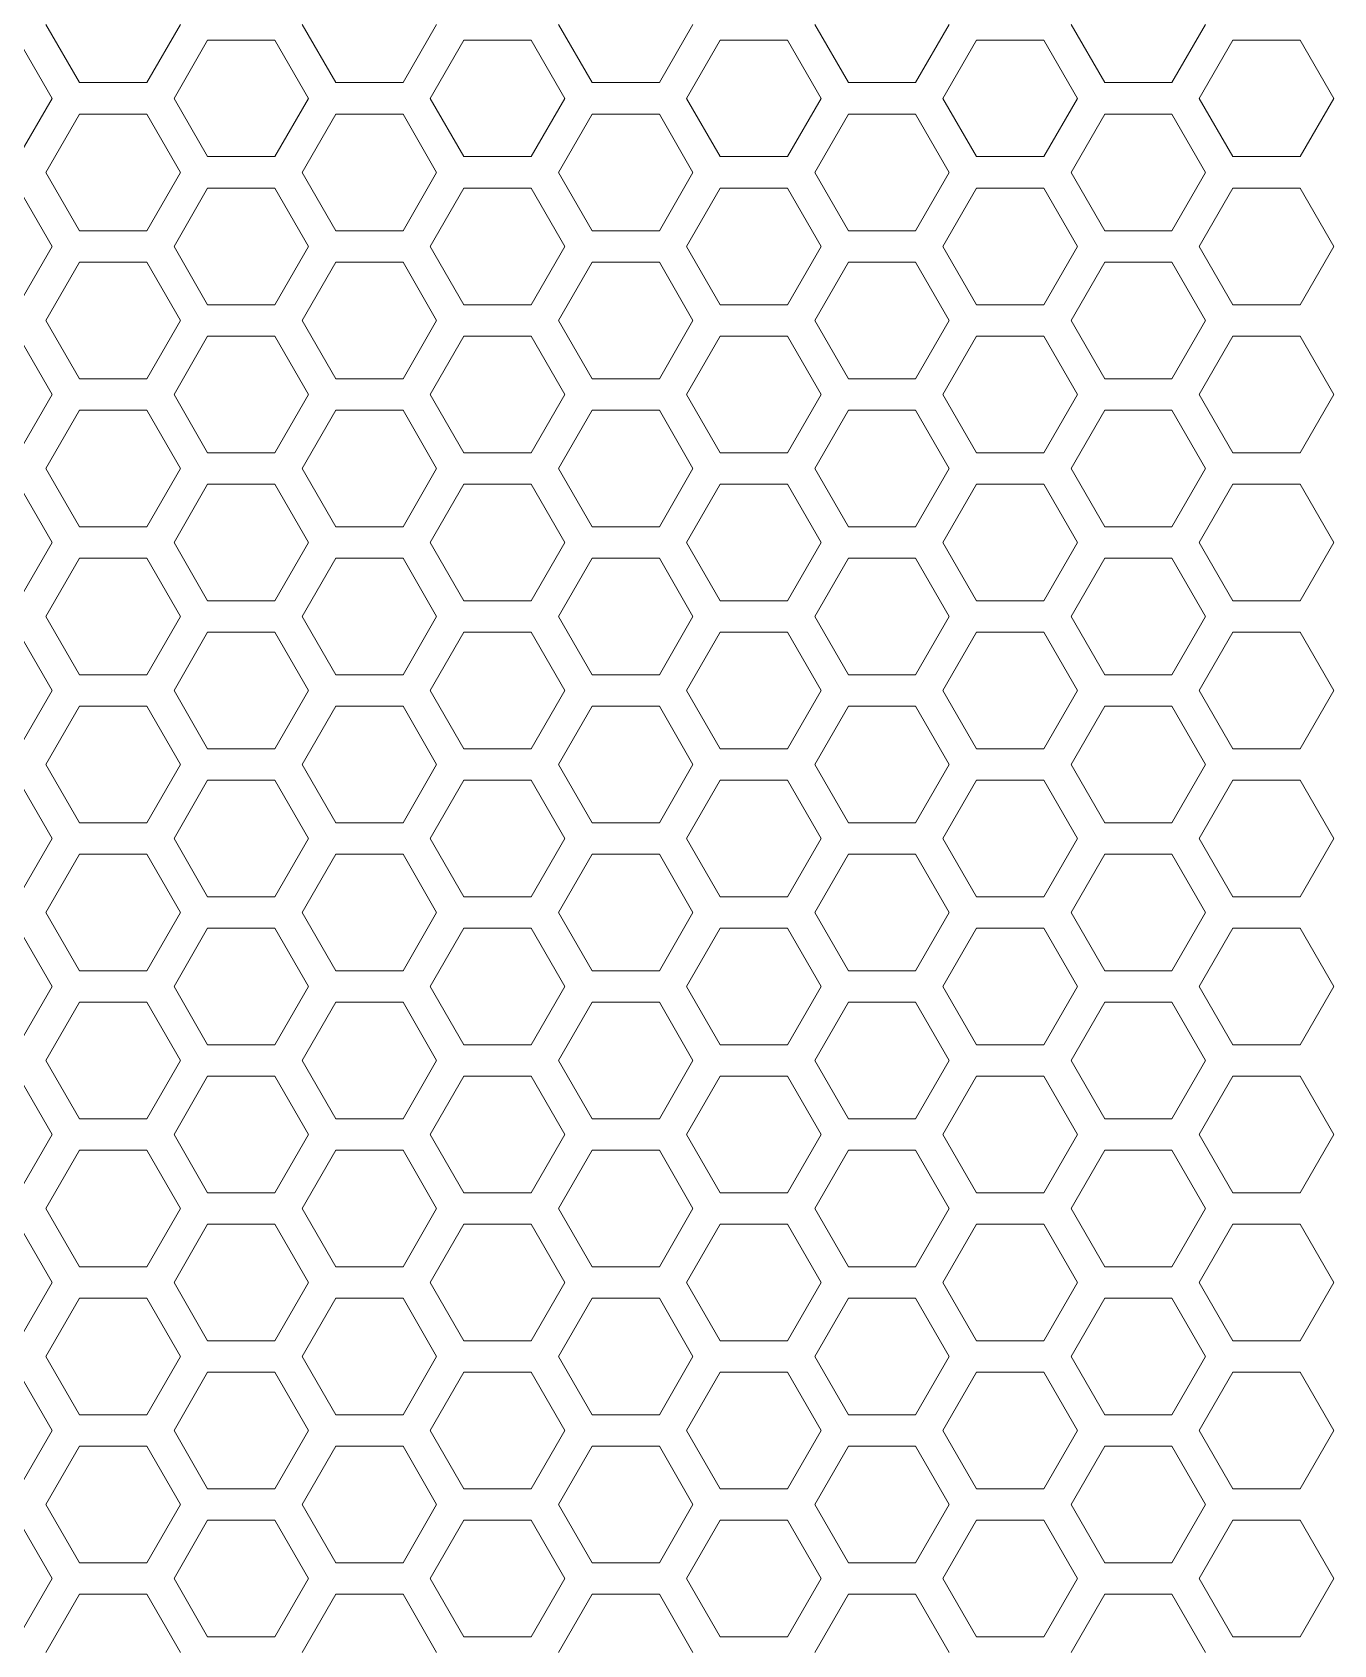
# Model space of a CAD drawing. Header units: millimetres. Extents: x 0 to 140, y -17 to 195.
# Drawn here: x 72.73 to 77.99, y 29.23 to 35.75 of the extents above; entities that cross this region are included whole.
import ezdxf

# ---------------------------------------------------------------- set-up
doc = ezdxf.new("R2010")
doc.units = ezdxf.units.MM
doc.layers.add('4203-42785_1_0', color=7, linetype='Continuous')

# ---------------------------------------------------------------- blocks, each defined once
blk = doc.blocks.new('a')
at = {"layer": '4203-42785_1_0', "color": 0, "linetype": 'ByBlock', "lineweight": 9}
for p, q in [((1512.5124, 372.1166), (1512.6191, 371.9317)), ((1512.8325, 371.9317), (1512.9393, 372.1166)), ((1513.3256, 372.1166), (1513.4323, 371.9317)), ((1513.6457, 371.9317), (1513.7524, 372.1166)), ((1514.1389, 372.1166), (1514.2456, 371.9317)), ((1514.459, 371.9317), (1514.5657, 372.1166)), ((1514.9521, 372.1166), (1515.0588, 371.9317)), ((1515.2723, 371.9317), (1515.379, 372.1166)), ((1515.7654, 372.1166), (1515.8721, 371.9317)), ((1516.0855, 371.9317), (1516.1923, 372.1166)), ((1512.5326, 371.8818), (1512.4259, 372.0667)), ((1513.0257, 372.0667), (1512.919, 371.8818)), ((1513.2391, 372.0667), (1513.0257, 372.0667)), ((1513.3458, 371.8818), (1513.2391, 372.0667)), ((1513.8389, 372.0667), (1513.7322, 371.8818)), ((1514.0523, 372.0667), (1513.8389, 372.0667)), ((1514.1591, 371.8818), (1514.0523, 372.0667)), ((1514.6522, 372.0667), (1514.5455, 371.8818)), ((1514.8656, 372.0667), (1514.6522, 372.0667)), ((1514.9724, 371.8818), (1514.8656, 372.0667)), ((1515.4655, 372.0667), (1515.3587, 371.8818)), ((1515.6789, 372.0667), (1515.4655, 372.0667)), ((1515.7856, 371.8818), (1515.6789, 372.0667)), ((1516.2788, 372.0667), (1516.1721, 371.8818)), ((1516.4922, 372.0667), (1516.2788, 372.0667)), ((1516.5989, 371.8818), (1516.4922, 372.0667)), ((1512.6191, 371.9317), (1512.8325, 371.9317)), ((1513.4323, 371.9317), (1513.6457, 371.9317)), ((1514.2456, 371.9317), (1514.459, 371.9317)), ((1515.0588, 371.9317), (1515.2723, 371.9317)), ((1515.8721, 371.9317), (1516.0855, 371.9317)), ((1512.4259, 371.697), (1512.5326, 371.8818)), ((1512.919, 371.8818), (1513.0257, 371.697)), ((1513.2391, 371.697), (1513.3458, 371.8818)), ((1513.7322, 371.8818), (1513.8389, 371.697)), ((1514.0523, 371.697), (1514.1591, 371.8818)), ((1514.5455, 371.8818), (1514.6522, 371.697)), ((1514.8656, 371.697), (1514.9724, 371.8818)), ((1515.3587, 371.8818), (1515.4655, 371.697)), ((1515.6789, 371.697), (1515.7856, 371.8818)), ((1516.1721, 371.8818), (1516.2788, 371.697)), ((1516.4922, 371.697), (1516.5989, 371.8818)), ((1512.6191, 371.8319), (1512.5124, 371.6471)), ((1512.8325, 371.8319), (1512.6191, 371.8319)), ((1512.9393, 371.6471), (1512.8325, 371.8319)), ((1513.4323, 371.8319), (1513.3256, 371.6471)), ((1513.6457, 371.8319), (1513.4323, 371.8319)), ((1513.7524, 371.6471), (1513.6457, 371.8319)), ((1514.2456, 371.8319), (1514.1389, 371.6471)), ((1514.459, 371.8319), (1514.2456, 371.8319)), ((1514.5657, 371.6471), (1514.459, 371.8319)), ((1515.0588, 371.8319), (1514.9521, 371.6471)), ((1515.2723, 371.8319), (1515.0588, 371.8319)), ((1515.379, 371.6471), (1515.2723, 371.8319)), ((1515.8721, 371.8319), (1515.7654, 371.6471)), ((1516.0855, 371.8319), (1515.8721, 371.8319)), ((1516.1923, 371.6471), (1516.0855, 371.8319)), ((1513.0257, 371.697), (1513.2391, 371.697)), ((1513.8389, 371.697), (1514.0523, 371.697)), ((1514.6522, 371.697), (1514.8656, 371.697)), ((1515.4655, 371.697), (1515.6789, 371.697)), ((1516.2788, 371.697), (1516.4922, 371.697)), ((1512.5124, 371.6471), (1512.6191, 371.4622)), ((1512.8325, 371.4622), (1512.9393, 371.6471)), ((1513.3256, 371.6471), (1513.4323, 371.4622)), ((1513.6457, 371.4622), (1513.7524, 371.6471)), ((1514.1389, 371.6471), (1514.2456, 371.4622)), ((1514.459, 371.4622), (1514.5657, 371.6471)), ((1514.9521, 371.6471), (1515.0588, 371.4622)), ((1515.2723, 371.4622), (1515.379, 371.6471)), ((1515.7654, 371.6471), (1515.8721, 371.4622)), ((1516.0855, 371.4622), (1516.1923, 371.6471)), ((1512.5326, 371.4123), (1512.4259, 371.5971)), ((1513.0257, 371.5971), (1512.919, 371.4123)), ((1513.2391, 371.5971), (1513.0257, 371.5971)), ((1513.3458, 371.4123), (1513.2391, 371.5971)), ((1513.8389, 371.5971), (1513.7322, 371.4123)), ((1514.0523, 371.5971), (1513.8389, 371.5971)), ((1514.1591, 371.4123), (1514.0523, 371.5971)), ((1514.6522, 371.5971), (1514.5455, 371.4123)), ((1514.8656, 371.5971), (1514.6522, 371.5971)), ((1514.9724, 371.4123), (1514.8656, 371.5971)), ((1515.4655, 371.5971), (1515.3587, 371.4123)), ((1515.6789, 371.5971), (1515.4655, 371.5971)), ((1515.7856, 371.4123), (1515.6789, 371.5971)), ((1516.2788, 371.5971), (1516.1721, 371.4123)), ((1516.4922, 371.5971), (1516.2788, 371.5971)), ((1516.5989, 371.4123), (1516.4922, 371.5971)), ((1512.6191, 371.4622), (1512.8325, 371.4622)), ((1513.4323, 371.4622), (1513.6457, 371.4622)), ((1514.2456, 371.4622), (1514.459, 371.4622)), ((1515.0588, 371.4622), (1515.2723, 371.4622)), ((1515.8721, 371.4622), (1516.0855, 371.4622)), ((1512.4259, 371.2274), (1512.5326, 371.4123)), ((1512.919, 371.4123), (1513.0257, 371.2274)), ((1513.2391, 371.2274), (1513.3458, 371.4123)), ((1513.7322, 371.4123), (1513.8389, 371.2274)), ((1514.0523, 371.2274), (1514.1591, 371.4123)), ((1514.5455, 371.4123), (1514.6522, 371.2274)), ((1514.8656, 371.2274), (1514.9724, 371.4123)), ((1515.3587, 371.4123), (1515.4655, 371.2274)), ((1515.6789, 371.2274), (1515.7856, 371.4123)), ((1516.1721, 371.4123), (1516.2788, 371.2274)), ((1516.4922, 371.2274), (1516.5989, 371.4123)), ((1512.6191, 371.3624), (1512.5124, 371.1775)), ((1512.8325, 371.3624), (1512.6191, 371.3624)), ((1512.9393, 371.1775), (1512.8325, 371.3624)), ((1513.4323, 371.3624), (1513.3256, 371.1775)), ((1513.6457, 371.3624), (1513.4323, 371.3624)), ((1513.7524, 371.1775), (1513.6457, 371.3624)), ((1514.2456, 371.3624), (1514.1389, 371.1775)), ((1514.459, 371.3624), (1514.2456, 371.3624)), ((1514.5657, 371.1775), (1514.459, 371.3624)), ((1515.0588, 371.3624), (1514.9521, 371.1775)), ((1515.2723, 371.3624), (1515.0588, 371.3624)), ((1515.379, 371.1775), (1515.2723, 371.3624)), ((1515.8721, 371.3624), (1515.7654, 371.1775)), ((1516.0855, 371.3624), (1515.8721, 371.3624)), ((1516.1923, 371.1775), (1516.0855, 371.3624)), ((1513.0257, 371.2274), (1513.2391, 371.2274)), ((1513.8389, 371.2274), (1514.0523, 371.2274)), ((1514.6522, 371.2274), (1514.8656, 371.2274)), ((1515.4655, 371.2274), (1515.6789, 371.2274)), ((1516.2788, 371.2274), (1516.4922, 371.2274)), ((1512.5124, 371.1775), (1512.6191, 370.9926)), ((1512.8325, 370.9926), (1512.9393, 371.1775)), ((1513.3256, 371.1775), (1513.4323, 370.9926)), ((1513.6457, 370.9926), (1513.7524, 371.1775)), ((1514.1389, 371.1775), (1514.2456, 370.9926)), ((1514.459, 370.9926), (1514.5657, 371.1775)), ((1514.9521, 371.1775), (1515.0588, 370.9926)), ((1515.2723, 370.9926), (1515.379, 371.1775)), ((1515.7654, 371.1775), (1515.8721, 370.9926)), ((1516.0855, 370.9926), (1516.1923, 371.1775)), ((1512.5326, 370.9427), (1512.4259, 371.1276)), ((1513.0257, 371.1276), (1512.919, 370.9427)), ((1513.2391, 371.1276), (1513.0257, 371.1276)), ((1513.3458, 370.9427), (1513.2391, 371.1276)), ((1513.8389, 371.1276), (1513.7322, 370.9427)), ((1514.0523, 371.1276), (1513.8389, 371.1276)), ((1514.1591, 370.9427), (1514.0523, 371.1276)), ((1514.6522, 371.1276), (1514.5455, 370.9427)), ((1514.8656, 371.1276), (1514.6522, 371.1276)), ((1514.9724, 370.9427), (1514.8656, 371.1276)), ((1515.4655, 371.1276), (1515.3587, 370.9427)), ((1515.6789, 371.1276), (1515.4655, 371.1276)), ((1515.7856, 370.9427), (1515.6789, 371.1276)), ((1516.2788, 371.1276), (1516.1721, 370.9427)), ((1516.4922, 371.1276), (1516.2788, 371.1276)), ((1516.5989, 370.9427), (1516.4922, 371.1276)), ((1512.6191, 370.9926), (1512.8325, 370.9926)), ((1513.4323, 370.9926), (1513.6457, 370.9926)), ((1514.2456, 370.9926), (1514.459, 370.9926)), ((1515.0588, 370.9926), (1515.2723, 370.9926)), ((1515.8721, 370.9926), (1516.0855, 370.9926)), ((1512.4259, 370.7579), (1512.5326, 370.9427)), ((1512.919, 370.9427), (1513.0257, 370.7579)), ((1513.2391, 370.7579), (1513.3458, 370.9427)), ((1513.7322, 370.9427), (1513.8389, 370.7579)), ((1514.0523, 370.7579), (1514.1591, 370.9427)), ((1514.5455, 370.9427), (1514.6522, 370.7579)), ((1514.8656, 370.7579), (1514.9724, 370.9427)), ((1515.3587, 370.9427), (1515.4655, 370.7579)), ((1515.6789, 370.7579), (1515.7856, 370.9427)), ((1516.1721, 370.9427), (1516.2788, 370.7579)), ((1516.4922, 370.7579), (1516.5989, 370.9427)), ((1512.6191, 370.8928), (1512.5124, 370.708)), ((1512.8325, 370.8928), (1512.6191, 370.8928)), ((1512.9393, 370.708), (1512.8325, 370.8928)), ((1513.4323, 370.8928), (1513.3256, 370.708)), ((1513.6457, 370.8928), (1513.4323, 370.8928)), ((1513.7524, 370.708), (1513.6457, 370.8928)), ((1514.2456, 370.8928), (1514.1389, 370.708)), ((1514.459, 370.8928), (1514.2456, 370.8928)), ((1514.5657, 370.708), (1514.459, 370.8928)), ((1515.0588, 370.8928), (1514.9521, 370.708)), ((1515.2723, 370.8928), (1515.0588, 370.8928)), ((1515.379, 370.708), (1515.2723, 370.8928)), ((1515.8721, 370.8928), (1515.7654, 370.708)), ((1516.0855, 370.8928), (1515.8721, 370.8928)), ((1516.1923, 370.708), (1516.0855, 370.8928)), ((1513.0257, 370.7579), (1513.2391, 370.7579)), ((1513.8389, 370.7579), (1514.0523, 370.7579)), ((1514.6522, 370.7579), (1514.8656, 370.7579)), ((1515.4655, 370.7579), (1515.6789, 370.7579)), ((1516.2788, 370.7579), (1516.4922, 370.7579)), ((1512.5124, 370.708), (1512.6191, 370.5231)), ((1512.8325, 370.5231), (1512.9393, 370.708)), ((1513.3256, 370.708), (1513.4323, 370.5231)), ((1513.6457, 370.5231), (1513.7524, 370.708)), ((1514.1389, 370.708), (1514.2456, 370.5231)), ((1514.459, 370.5231), (1514.5657, 370.708)), ((1514.9521, 370.708), (1515.0588, 370.5231)), ((1515.2723, 370.5231), (1515.379, 370.708)), ((1515.7654, 370.708), (1515.8721, 370.5231)), ((1516.0855, 370.5231), (1516.1923, 370.708)), ((1512.5326, 370.4732), (1512.4259, 370.6581)), ((1513.0257, 370.6581), (1512.919, 370.4732)), ((1513.2391, 370.6581), (1513.0257, 370.6581)), ((1513.3458, 370.4732), (1513.2391, 370.6581)), ((1513.8389, 370.6581), (1513.7322, 370.4732)), ((1514.0523, 370.6581), (1513.8389, 370.6581)), ((1514.1591, 370.4732), (1514.0523, 370.6581)), ((1514.6522, 370.6581), (1514.5455, 370.4732)), ((1514.8656, 370.6581), (1514.6522, 370.6581)), ((1514.9724, 370.4732), (1514.8656, 370.6581)), ((1515.4655, 370.6581), (1515.3587, 370.4732)), ((1515.6789, 370.6581), (1515.4655, 370.6581)), ((1515.7856, 370.4732), (1515.6789, 370.6581)), ((1516.2788, 370.6581), (1516.1721, 370.4732)), ((1516.4922, 370.6581), (1516.2788, 370.6581)), ((1516.5989, 370.4732), (1516.4922, 370.6581)), ((1512.6191, 370.5231), (1512.8325, 370.5231)), ((1513.4323, 370.5231), (1513.6457, 370.5231)), ((1514.2456, 370.5231), (1514.459, 370.5231)), ((1515.0588, 370.5231), (1515.2723, 370.5231)), ((1515.8721, 370.5231), (1516.0855, 370.5231)), ((1512.4259, 370.2883), (1512.5326, 370.4732)), ((1512.919, 370.4732), (1513.0257, 370.2883)), ((1513.2391, 370.2883), (1513.3458, 370.4732)), ((1513.7322, 370.4732), (1513.8389, 370.2883)), ((1514.0523, 370.2883), (1514.1591, 370.4732)), ((1514.5455, 370.4732), (1514.6522, 370.2883)), ((1514.8656, 370.2883), (1514.9724, 370.4732)), ((1515.3587, 370.4732), (1515.4655, 370.2883)), ((1515.6789, 370.2883), (1515.7856, 370.4732)), ((1516.1721, 370.4732), (1516.2788, 370.2883)), ((1516.4922, 370.2883), (1516.5989, 370.4732)), ((1512.6191, 370.4233), (1512.5124, 370.2384)), ((1512.8325, 370.4233), (1512.6191, 370.4233)), ((1512.9393, 370.2384), (1512.8325, 370.4233)), ((1513.4323, 370.4233), (1513.3256, 370.2384)), ((1513.6457, 370.4233), (1513.4323, 370.4233)), ((1513.7524, 370.2384), (1513.6457, 370.4233)), ((1514.2456, 370.4233), (1514.1389, 370.2384)), ((1514.459, 370.4233), (1514.2456, 370.4233)), ((1514.5657, 370.2384), (1514.459, 370.4233)), ((1515.0588, 370.4233), (1514.9521, 370.2384)), ((1515.2723, 370.4233), (1515.0588, 370.4233)), ((1515.379, 370.2384), (1515.2723, 370.4233)), ((1515.8721, 370.4233), (1515.7654, 370.2384)), ((1516.0855, 370.4233), (1515.8721, 370.4233)), ((1516.1923, 370.2384), (1516.0855, 370.4233)), ((1513.0257, 370.2883), (1513.2391, 370.2883)), ((1513.8389, 370.2883), (1514.0523, 370.2883)), ((1514.6522, 370.2883), (1514.8656, 370.2883)), ((1515.4655, 370.2883), (1515.6789, 370.2883)), ((1516.2788, 370.2883), (1516.4922, 370.2883)), ((1512.5124, 370.2384), (1512.6191, 370.0536)), ((1512.8325, 370.0536), (1512.9393, 370.2384)), ((1513.3256, 370.2384), (1513.4323, 370.0536)), ((1513.6457, 370.0536), (1513.7524, 370.2384)), ((1514.1389, 370.2384), (1514.2456, 370.0536)), ((1514.459, 370.0536), (1514.5657, 370.2384)), ((1514.9521, 370.2384), (1515.0588, 370.0536)), ((1515.2723, 370.0536), (1515.379, 370.2384)), ((1515.7654, 370.2384), (1515.8721, 370.0536)), ((1516.0855, 370.0536), (1516.1923, 370.2384)), ((1512.5326, 370.0037), (1512.4259, 370.1885)), ((1513.0257, 370.1885), (1512.919, 370.0037)), ((1513.2391, 370.1885), (1513.0257, 370.1885)), ((1513.3458, 370.0037), (1513.2391, 370.1885)), ((1513.8389, 370.1885), (1513.7322, 370.0037)), ((1514.0523, 370.1885), (1513.8389, 370.1885)), ((1514.1591, 370.0037), (1514.0523, 370.1885)), ((1514.6522, 370.1885), (1514.5455, 370.0037)), ((1514.8656, 370.1885), (1514.6522, 370.1885)), ((1514.9724, 370.0037), (1514.8656, 370.1885)), ((1515.4655, 370.1885), (1515.3587, 370.0037)), ((1515.6789, 370.1885), (1515.4655, 370.1885)), ((1515.7856, 370.0037), (1515.6789, 370.1885)), ((1516.2788, 370.1885), (1516.1721, 370.0037)), ((1516.4922, 370.1885), (1516.2788, 370.1885)), ((1516.5989, 370.0037), (1516.4922, 370.1885)), ((1512.6191, 370.0536), (1512.8325, 370.0536)), ((1513.4323, 370.0536), (1513.6457, 370.0536)), ((1514.2456, 370.0536), (1514.459, 370.0536)), ((1515.0588, 370.0536), (1515.2723, 370.0536)), ((1515.8721, 370.0536), (1516.0855, 370.0536)), ((1512.4259, 369.8188), (1512.5326, 370.0037)), ((1512.919, 370.0037), (1513.0257, 369.8188)), ((1513.2391, 369.8188), (1513.3458, 370.0037)), ((1513.7322, 370.0037), (1513.8389, 369.8188)), ((1514.0523, 369.8188), (1514.1591, 370.0037)), ((1514.5455, 370.0037), (1514.6522, 369.8188)), ((1514.8656, 369.8188), (1514.9724, 370.0037)), ((1515.3587, 370.0037), (1515.4655, 369.8188)), ((1515.6789, 369.8188), (1515.7856, 370.0037)), ((1516.1721, 370.0037), (1516.2788, 369.8188)), ((1516.4922, 369.8188), (1516.5989, 370.0037)), ((1512.6191, 369.9537), (1512.5124, 369.7689)), ((1512.8325, 369.9537), (1512.6191, 369.9537)), ((1512.9393, 369.7689), (1512.8325, 369.9537)), ((1513.4323, 369.9537), (1513.3256, 369.7689)), ((1513.6457, 369.9537), (1513.4323, 369.9537)), ((1513.7524, 369.7689), (1513.6457, 369.9537)), ((1514.2456, 369.9537), (1514.1389, 369.7689)), ((1514.459, 369.9537), (1514.2456, 369.9537)), ((1514.5657, 369.7689), (1514.459, 369.9537)), ((1515.0588, 369.9537), (1514.9521, 369.7689)), ((1515.2723, 369.9537), (1515.0588, 369.9537)), ((1515.379, 369.7689), (1515.2723, 369.9537)), ((1515.8721, 369.9537), (1515.7654, 369.7689)), ((1516.0855, 369.9537), (1515.8721, 369.9537)), ((1516.1923, 369.7689), (1516.0855, 369.9537)), ((1513.0257, 369.8188), (1513.2391, 369.8188)), ((1513.8389, 369.8188), (1514.0523, 369.8188)), ((1514.6522, 369.8188), (1514.8656, 369.8188)), ((1515.4655, 369.8188), (1515.6789, 369.8188)), ((1516.2788, 369.8188), (1516.4922, 369.8188)), ((1512.5326, 369.5341), (1512.4259, 369.719)), ((1512.5124, 369.7689), (1512.6191, 369.584)), ((1512.8325, 369.584), (1512.9393, 369.7689)), ((1513.0257, 369.719), (1512.919, 369.5341)), ((1513.2391, 369.719), (1513.0257, 369.719)), ((1513.3458, 369.5341), (1513.2391, 369.719)), ((1513.3256, 369.7689), (1513.4323, 369.584)), ((1513.6457, 369.584), (1513.7524, 369.7689)), ((1513.8389, 369.719), (1513.7322, 369.5341)), ((1514.0523, 369.719), (1513.8389, 369.719)), ((1514.1591, 369.5341), (1514.0523, 369.719)), ((1514.1389, 369.7689), (1514.2456, 369.584)), ((1514.459, 369.584), (1514.5657, 369.7689)), ((1514.6522, 369.719), (1514.5455, 369.5341)), ((1514.8656, 369.719), (1514.6522, 369.719)), ((1514.9724, 369.5341), (1514.8656, 369.719)), ((1514.9521, 369.7689), (1515.0588, 369.584)), ((1515.2723, 369.584), (1515.379, 369.7689)), ((1515.4655, 369.719), (1515.3587, 369.5341)), ((1515.6789, 369.719), (1515.4655, 369.719)), ((1515.7856, 369.5341), (1515.6789, 369.719)), ((1515.7654, 369.7689), (1515.8721, 369.584)), ((1516.0855, 369.584), (1516.1923, 369.7689)), ((1516.2788, 369.719), (1516.1721, 369.5341)), ((1516.4922, 369.719), (1516.2788, 369.719)), ((1516.5989, 369.5341), (1516.4922, 369.719)), ((1512.6191, 369.584), (1512.8325, 369.584)), ((1513.4323, 369.584), (1513.6457, 369.584)), ((1514.2456, 369.584), (1514.459, 369.584)), ((1515.0588, 369.584), (1515.2723, 369.584)), ((1515.8721, 369.584), (1516.0855, 369.584)), ((1512.4259, 369.3492), (1512.5326, 369.5341)), ((1512.919, 369.5341), (1513.0257, 369.3492)), ((1513.2391, 369.3492), (1513.3458, 369.5341)), ((1513.7322, 369.5341), (1513.8389, 369.3492)), ((1514.0523, 369.3492), (1514.1591, 369.5341)), ((1514.5455, 369.5341), (1514.6522, 369.3492)), ((1514.8656, 369.3492), (1514.9724, 369.5341)), ((1515.3587, 369.5341), (1515.4655, 369.3492)), ((1515.6789, 369.3492), (1515.7856, 369.5341)), ((1516.1721, 369.5341), (1516.2788, 369.3492)), ((1516.4922, 369.3492), (1516.5989, 369.5341)), ((1512.6191, 369.4842), (1512.5124, 369.2993)), ((1512.8325, 369.4842), (1512.6191, 369.4842)), ((1512.9393, 369.2993), (1512.8325, 369.4842)), ((1513.4323, 369.4842), (1513.3256, 369.2993)), ((1513.6457, 369.4842), (1513.4323, 369.4842)), ((1513.7524, 369.2993), (1513.6457, 369.4842)), ((1514.2456, 369.4842), (1514.1389, 369.2993)), ((1514.459, 369.4842), (1514.2456, 369.4842)), ((1514.5657, 369.2993), (1514.459, 369.4842)), ((1515.0588, 369.4842), (1514.9521, 369.2993)), ((1515.2723, 369.4842), (1515.0588, 369.4842)), ((1515.379, 369.2993), (1515.2723, 369.4842)), ((1515.8721, 369.4842), (1515.7654, 369.2993)), ((1516.0855, 369.4842), (1515.8721, 369.4842)), ((1516.1923, 369.2993), (1516.0855, 369.4842)), ((1513.0257, 369.3492), (1513.2391, 369.3492)), ((1513.8389, 369.3492), (1514.0523, 369.3492)), ((1514.6522, 369.3492), (1514.8656, 369.3492)), ((1515.4655, 369.3492), (1515.6789, 369.3492)), ((1516.2788, 369.3492), (1516.4922, 369.3492)), ((1512.5124, 369.2993), (1512.6191, 369.1145)), ((1512.8325, 369.1145), (1512.9393, 369.2993)), ((1513.3256, 369.2993), (1513.4323, 369.1145)), ((1513.6457, 369.1145), (1513.7524, 369.2993)), ((1514.1389, 369.2993), (1514.2456, 369.1145)), ((1514.459, 369.1145), (1514.5657, 369.2993)), ((1514.9521, 369.2993), (1515.0588, 369.1145)), ((1515.2723, 369.1145), (1515.379, 369.2993)), ((1515.7654, 369.2993), (1515.8721, 369.1145)), ((1516.0855, 369.1145), (1516.1923, 369.2993)), ((1512.5326, 369.0646), (1512.4259, 369.2494)), ((1513.0257, 369.2494), (1512.919, 369.0646)), ((1513.2391, 369.2494), (1513.0257, 369.2494)), ((1513.3458, 369.0646), (1513.2391, 369.2494)), ((1513.8389, 369.2494), (1513.7322, 369.0646)), ((1514.0523, 369.2494), (1513.8389, 369.2494)), ((1514.1591, 369.0646), (1514.0523, 369.2494)), ((1514.6522, 369.2494), (1514.5455, 369.0646)), ((1514.8656, 369.2494), (1514.6522, 369.2494)), ((1514.9724, 369.0646), (1514.8656, 369.2494)), ((1515.4655, 369.2494), (1515.3587, 369.0646)), ((1515.6789, 369.2494), (1515.4655, 369.2494)), ((1515.7856, 369.0646), (1515.6789, 369.2494)), ((1516.2788, 369.2494), (1516.1721, 369.0646)), ((1516.4922, 369.2494), (1516.2788, 369.2494)), ((1516.5989, 369.0646), (1516.4922, 369.2494)), ((1512.6191, 369.1145), (1512.8325, 369.1145)), ((1513.4323, 369.1145), (1513.6457, 369.1145)), ((1514.2456, 369.1145), (1514.459, 369.1145)), ((1515.0588, 369.1145), (1515.2723, 369.1145)), ((1515.8721, 369.1145), (1516.0855, 369.1145)), ((1512.4259, 368.8797), (1512.5326, 369.0646)), ((1512.919, 369.0646), (1513.0257, 368.8797)), ((1513.2391, 368.8797), (1513.3458, 369.0646)), ((1513.7322, 369.0646), (1513.8389, 368.8797)), ((1514.0523, 368.8797), (1514.1591, 369.0646)), ((1514.5455, 369.0646), (1514.6522, 368.8797)), ((1514.8656, 368.8797), (1514.9724, 369.0646)), ((1515.3587, 369.0646), (1515.4655, 368.8797)), ((1515.6789, 368.8797), (1515.7856, 369.0646)), ((1516.1721, 369.0646), (1516.2788, 368.8797)), ((1516.4922, 368.8797), (1516.5989, 369.0646)), ((1512.6191, 369.0147), (1512.5124, 368.8298)), ((1512.8325, 369.0147), (1512.6191, 369.0147)), ((1512.9393, 368.8298), (1512.8325, 369.0147)), ((1513.4323, 369.0147), (1513.3256, 368.8298)), ((1513.6457, 369.0147), (1513.4323, 369.0147)), ((1513.7524, 368.8298), (1513.6457, 369.0147)), ((1514.2456, 369.0147), (1514.1389, 368.8298)), ((1514.459, 369.0147), (1514.2456, 369.0147)), ((1514.5657, 368.8298), (1514.459, 369.0147)), ((1515.0588, 369.0147), (1514.9521, 368.8298)), ((1515.2723, 369.0147), (1515.0588, 369.0147)), ((1515.379, 368.8298), (1515.2723, 369.0147)), ((1515.8721, 369.0147), (1515.7654, 368.8298)), ((1516.0855, 369.0147), (1515.8721, 369.0147)), ((1516.1923, 368.8298), (1516.0855, 369.0147)), ((1513.0257, 368.8797), (1513.2391, 368.8797)), ((1513.8389, 368.8797), (1514.0523, 368.8797)), ((1514.6522, 368.8797), (1514.8656, 368.8797)), ((1515.4655, 368.8797), (1515.6789, 368.8797)), ((1516.2788, 368.8797), (1516.4922, 368.8797)), ((1512.5124, 368.8298), (1512.6191, 368.6449)), ((1512.8325, 368.6449), (1512.9393, 368.8298)), ((1513.3256, 368.8298), (1513.4323, 368.6449)), ((1513.6457, 368.6449), (1513.7524, 368.8298)), ((1514.1389, 368.8298), (1514.2456, 368.6449)), ((1514.459, 368.6449), (1514.5657, 368.8298)), ((1514.9521, 368.8298), (1515.0588, 368.6449)), ((1515.2723, 368.6449), (1515.379, 368.8298)), ((1515.7654, 368.8298), (1515.8721, 368.6449)), ((1516.0855, 368.6449), (1516.1923, 368.8298)), ((1512.5326, 368.595), (1512.4259, 368.7799)), ((1513.0257, 368.7799), (1512.919, 368.595)), ((1513.2391, 368.7799), (1513.0257, 368.7799)), ((1513.3458, 368.595), (1513.2391, 368.7799)), ((1513.8389, 368.7799), (1513.7322, 368.595)), ((1514.0523, 368.7799), (1513.8389, 368.7799)), ((1514.1591, 368.595), (1514.0523, 368.7799)), ((1514.6522, 368.7799), (1514.5455, 368.595)), ((1514.8656, 368.7799), (1514.6522, 368.7799)), ((1514.9724, 368.595), (1514.8656, 368.7799)), ((1515.4655, 368.7799), (1515.3587, 368.595)), ((1515.6789, 368.7799), (1515.4655, 368.7799)), ((1515.7856, 368.595), (1515.6789, 368.7799)), ((1516.2788, 368.7799), (1516.1721, 368.595)), ((1516.4922, 368.7799), (1516.2788, 368.7799)), ((1516.5989, 368.595), (1516.4922, 368.7799)), ((1512.6191, 368.6449), (1512.8325, 368.6449)), ((1513.4323, 368.6449), (1513.6457, 368.6449)), ((1514.2456, 368.6449), (1514.459, 368.6449)), ((1515.0588, 368.6449), (1515.2723, 368.6449)), ((1515.8721, 368.6449), (1516.0855, 368.6449)), ((1512.4259, 368.4102), (1512.5326, 368.595)), ((1512.919, 368.595), (1513.0257, 368.4102)), ((1513.2391, 368.4102), (1513.3458, 368.595)), ((1513.7322, 368.595), (1513.8389, 368.4102)), ((1514.0523, 368.4102), (1514.1591, 368.595)), ((1514.5455, 368.595), (1514.6522, 368.4102)), ((1514.8656, 368.4102), (1514.9724, 368.595)), ((1515.3587, 368.595), (1515.4655, 368.4102)), ((1515.6789, 368.4102), (1515.7856, 368.595)), ((1516.1721, 368.595), (1516.2788, 368.4102)), ((1516.4922, 368.4102), (1516.5989, 368.595)), ((1512.6191, 368.5451), (1512.5124, 368.3602)), ((1512.8325, 368.5451), (1512.6191, 368.5451)), ((1512.9393, 368.3602), (1512.8325, 368.5451)), ((1513.4323, 368.5451), (1513.3256, 368.3602)), ((1513.6457, 368.5451), (1513.4323, 368.5451)), ((1513.7524, 368.3602), (1513.6457, 368.5451)), ((1514.2456, 368.5451), (1514.1389, 368.3602)), ((1514.459, 368.5451), (1514.2456, 368.5451)), ((1514.5657, 368.3602), (1514.459, 368.5451)), ((1515.0588, 368.5451), (1514.9521, 368.3602)), ((1515.2723, 368.5451), (1515.0588, 368.5451)), ((1515.379, 368.3602), (1515.2723, 368.5451)), ((1515.8721, 368.5451), (1515.7654, 368.3602)), ((1516.0855, 368.5451), (1515.8721, 368.5451)), ((1516.1923, 368.3602), (1516.0855, 368.5451)), ((1513.0257, 368.4102), (1513.2391, 368.4102)), ((1513.8389, 368.4102), (1514.0523, 368.4102)), ((1514.6522, 368.4102), (1514.8656, 368.4102)), ((1515.4655, 368.4102), (1515.6789, 368.4102)), ((1516.2788, 368.4102), (1516.4922, 368.4102)), ((1512.5124, 368.3602), (1512.6191, 368.1754)), ((1512.8325, 368.1754), (1512.9393, 368.3602)), ((1513.3256, 368.3602), (1513.4323, 368.1754)), ((1513.6457, 368.1754), (1513.7524, 368.3602)), ((1514.1389, 368.3602), (1514.2456, 368.1754)), ((1514.459, 368.1754), (1514.5657, 368.3602)), ((1514.9521, 368.3602), (1515.0588, 368.1754)), ((1515.2723, 368.1754), (1515.379, 368.3602)), ((1515.7654, 368.3602), (1515.8721, 368.1754)), ((1516.0855, 368.1754), (1516.1923, 368.3602)), ((1512.5326, 368.1255), (1512.4259, 368.3103)), ((1513.0257, 368.3103), (1512.919, 368.1255)), ((1513.2391, 368.3103), (1513.0257, 368.3103)), ((1513.3458, 368.1255), (1513.2391, 368.3103)), ((1513.8389, 368.3103), (1513.7322, 368.1255)), ((1514.0523, 368.3103), (1513.8389, 368.3103)), ((1514.1591, 368.1255), (1514.0523, 368.3103)), ((1514.6522, 368.3103), (1514.5455, 368.1255)), ((1514.8656, 368.3103), (1514.6522, 368.3103)), ((1514.9724, 368.1255), (1514.8656, 368.3103)), ((1515.4655, 368.3103), (1515.3587, 368.1255)), ((1515.6789, 368.3103), (1515.4655, 368.3103)), ((1515.7856, 368.1255), (1515.6789, 368.3103)), ((1516.2788, 368.3103), (1516.1721, 368.1255)), ((1516.4922, 368.3103), (1516.2788, 368.3103)), ((1516.5989, 368.1255), (1516.4922, 368.3103)), ((1512.6191, 368.1754), (1512.8325, 368.1754)), ((1513.4323, 368.1754), (1513.6457, 368.1754)), ((1514.2456, 368.1754), (1514.459, 368.1754)), ((1515.0588, 368.1754), (1515.2723, 368.1754)), ((1515.8721, 368.1754), (1516.0855, 368.1754)), ((1512.4259, 367.9406), (1512.5326, 368.1255)), ((1512.919, 368.1255), (1513.0257, 367.9406)), ((1513.2391, 367.9406), (1513.3458, 368.1255)), ((1513.7322, 368.1255), (1513.8389, 367.9406)), ((1514.0523, 367.9406), (1514.1591, 368.1255)), ((1514.5455, 368.1255), (1514.6522, 367.9406)), ((1514.8656, 367.9406), (1514.9724, 368.1255)), ((1515.3587, 368.1255), (1515.4655, 367.9406)), ((1515.6789, 367.9406), (1515.7856, 368.1255)), ((1516.1721, 368.1255), (1516.2788, 367.9406)), ((1516.4922, 367.9406), (1516.5989, 368.1255)), ((1512.6191, 368.0756), (1512.5124, 367.8907)), ((1512.8325, 368.0756), (1512.6191, 368.0756)), ((1512.9393, 367.8907), (1512.8325, 368.0756)), ((1513.4323, 368.0756), (1513.3256, 367.8907)), ((1513.6457, 368.0756), (1513.4323, 368.0756)), ((1513.7524, 367.8907), (1513.6457, 368.0756)), ((1514.2456, 368.0756), (1514.1389, 367.8907)), ((1514.459, 368.0756), (1514.2456, 368.0756)), ((1514.5657, 367.8907), (1514.459, 368.0756)), ((1515.0588, 368.0756), (1514.9521, 367.8907)), ((1515.2723, 368.0756), (1515.0588, 368.0756)), ((1515.379, 367.8907), (1515.2723, 368.0756)), ((1515.8721, 368.0756), (1515.7654, 367.8907)), ((1516.0855, 368.0756), (1515.8721, 368.0756)), ((1516.1923, 367.8907), (1516.0855, 368.0756)), ((1513.0257, 367.9406), (1513.2391, 367.9406)), ((1513.8389, 367.9406), (1514.0523, 367.9406)), ((1514.6522, 367.9406), (1514.8656, 367.9406)), ((1515.4655, 367.9406), (1515.6789, 367.9406)), ((1516.2788, 367.9406), (1516.4922, 367.9406)), ((1512.5124, 367.8907), (1512.6191, 367.7058)), ((1512.8325, 367.7058), (1512.9393, 367.8907)), ((1513.3256, 367.8907), (1513.4323, 367.7058)), ((1513.6457, 367.7058), (1513.7524, 367.8907)), ((1514.1389, 367.8907), (1514.2456, 367.7058)), ((1514.459, 367.7058), (1514.5657, 367.8907)), ((1514.9521, 367.8907), (1515.0588, 367.7058)), ((1515.2723, 367.7058), (1515.379, 367.8907)), ((1515.7654, 367.8907), (1515.8721, 367.7058)), ((1516.0855, 367.7058), (1516.1923, 367.8907)), ((1512.5326, 367.6559), (1512.4259, 367.8408)), ((1513.0257, 367.8408), (1512.919, 367.6559)), ((1513.2391, 367.8408), (1513.0257, 367.8408)), ((1513.3458, 367.6559), (1513.2391, 367.8408)), ((1513.8389, 367.8408), (1513.7322, 367.6559)), ((1514.0523, 367.8408), (1513.8389, 367.8408)), ((1514.1591, 367.6559), (1514.0523, 367.8408)), ((1514.6522, 367.8408), (1514.5455, 367.6559)), ((1514.8656, 367.8408), (1514.6522, 367.8408)), ((1514.9724, 367.6559), (1514.8656, 367.8408)), ((1515.4655, 367.8408), (1515.3587, 367.6559)), ((1515.6789, 367.8408), (1515.4655, 367.8408)), ((1515.7856, 367.6559), (1515.6789, 367.8408)), ((1516.2788, 367.8408), (1516.1721, 367.6559)), ((1516.4922, 367.8408), (1516.2788, 367.8408)), ((1516.5989, 367.6559), (1516.4922, 367.8408)), ((1512.6191, 367.7058), (1512.8325, 367.7058)), ((1513.4323, 367.7058), (1513.6457, 367.7058)), ((1514.2456, 367.7058), (1514.459, 367.7058)), ((1515.0588, 367.7058), (1515.2723, 367.7058)), ((1515.8721, 367.7058), (1516.0855, 367.7058)), ((1512.4259, 367.4711), (1512.5326, 367.6559)), ((1512.919, 367.6559), (1513.0257, 367.4711)), ((1513.2391, 367.4711), (1513.3458, 367.6559)), ((1513.7322, 367.6559), (1513.8389, 367.4711)), ((1514.0523, 367.4711), (1514.1591, 367.6559)), ((1514.5455, 367.6559), (1514.6522, 367.4711)), ((1514.8656, 367.4711), (1514.9724, 367.6559)), ((1515.3587, 367.6559), (1515.4655, 367.4711)), ((1515.6789, 367.4711), (1515.7856, 367.6559)), ((1516.1721, 367.6559), (1516.2788, 367.4711)), ((1516.4922, 367.4711), (1516.5989, 367.6559)), ((1512.6191, 367.606), (1512.5124, 367.4212)), ((1512.8325, 367.606), (1512.6191, 367.606)), ((1512.9393, 367.4212), (1512.8325, 367.606)), ((1513.4323, 367.606), (1513.3256, 367.4212)), ((1513.6457, 367.606), (1513.4323, 367.606)), ((1513.7524, 367.4212), (1513.6457, 367.606)), ((1514.2456, 367.606), (1514.1389, 367.4212)), ((1514.459, 367.606), (1514.2456, 367.606)), ((1514.5657, 367.4212), (1514.459, 367.606)), ((1515.0588, 367.606), (1514.9521, 367.4212)), ((1515.2723, 367.606), (1515.0588, 367.606)), ((1515.379, 367.4212), (1515.2723, 367.606)), ((1515.8721, 367.606), (1515.7654, 367.4212)), ((1516.0855, 367.606), (1515.8721, 367.606)), ((1516.1923, 367.4212), (1516.0855, 367.606)), ((1513.0257, 367.4711), (1513.2391, 367.4711)), ((1513.8389, 367.4711), (1514.0523, 367.4711)), ((1514.6522, 367.4711), (1514.8656, 367.4711)), ((1515.4655, 367.4711), (1515.6789, 367.4711)), ((1516.2788, 367.4711), (1516.4922, 367.4711)), ((1512.5124, 367.4212), (1512.6191, 367.2363)), ((1512.8325, 367.2363), (1512.9393, 367.4212)), ((1513.3256, 367.4212), (1513.4323, 367.2363)), ((1513.6457, 367.2363), (1513.7524, 367.4212)), ((1514.1389, 367.4212), (1514.2456, 367.2363)), ((1514.459, 367.2363), (1514.5657, 367.4212)), ((1514.9521, 367.4212), (1515.0588, 367.2363)), ((1515.2723, 367.2363), (1515.379, 367.4212)), ((1515.7654, 367.4212), (1515.8721, 367.2363)), ((1516.0855, 367.2363), (1516.1923, 367.4212)), ((1512.5326, 367.1864), (1512.4259, 367.3713)), ((1513.0257, 367.3713), (1512.919, 367.1864)), ((1513.2391, 367.3713), (1513.0257, 367.3713)), ((1513.3458, 367.1864), (1513.2391, 367.3713)), ((1513.8389, 367.3713), (1513.7322, 367.1864)), ((1514.0523, 367.3713), (1513.8389, 367.3713)), ((1514.1591, 367.1864), (1514.0523, 367.3713)), ((1514.6522, 367.3713), (1514.5455, 367.1864)), ((1514.8656, 367.3713), (1514.6522, 367.3713)), ((1514.9724, 367.1864), (1514.8656, 367.3713)), ((1515.4655, 367.3713), (1515.3587, 367.1864)), ((1515.6789, 367.3713), (1515.4655, 367.3713)), ((1515.7856, 367.1864), (1515.6789, 367.3713)), ((1516.2788, 367.3713), (1516.1721, 367.1864)), ((1516.4922, 367.3713), (1516.2788, 367.3713)), ((1516.5989, 367.1864), (1516.4922, 367.3713)), ((1512.6191, 367.2363), (1512.8325, 367.2363)), ((1513.4323, 367.2363), (1513.6457, 367.2363)), ((1514.2456, 367.2363), (1514.459, 367.2363)), ((1515.0588, 367.2363), (1515.2723, 367.2363)), ((1515.8721, 367.2363), (1516.0855, 367.2363)), ((1512.4259, 367.0015), (1512.5326, 367.1864)), ((1512.919, 367.1864), (1513.0257, 367.0015)), ((1513.2391, 367.0015), (1513.3458, 367.1864)), ((1513.7322, 367.1864), (1513.8389, 367.0015)), ((1514.0523, 367.0015), (1514.1591, 367.1864)), ((1514.5455, 367.1864), (1514.6522, 367.0015)), ((1514.8656, 367.0015), (1514.9724, 367.1864)), ((1515.3587, 367.1864), (1515.4655, 367.0015)), ((1515.6789, 367.0015), (1515.7856, 367.1864)), ((1516.1721, 367.1864), (1516.2788, 367.0015)), ((1516.4922, 367.0015), (1516.5989, 367.1864)), ((1512.6191, 367.1365), (1512.5124, 366.9516)), ((1512.8325, 367.1365), (1512.6191, 367.1365)), ((1512.9393, 366.9516), (1512.8325, 367.1365)), ((1513.4323, 367.1365), (1513.3256, 366.9516)), ((1513.6457, 367.1365), (1513.4323, 367.1365)), ((1513.7524, 366.9516), (1513.6457, 367.1365)), ((1514.2456, 367.1365), (1514.1389, 366.9516)), ((1514.459, 367.1365), (1514.2456, 367.1365)), ((1514.5657, 366.9516), (1514.459, 367.1365)), ((1515.0588, 367.1365), (1514.9521, 366.9516)), ((1515.2723, 367.1365), (1515.0588, 367.1365)), ((1515.379, 366.9516), (1515.2723, 367.1365)), ((1515.8721, 367.1365), (1515.7654, 366.9516)), ((1516.0855, 367.1365), (1515.8721, 367.1365)), ((1516.1923, 366.9516), (1516.0855, 367.1365)), ((1513.0257, 367.0015), (1513.2391, 367.0015)), ((1513.8389, 367.0015), (1514.0523, 367.0015)), ((1514.6522, 367.0015), (1514.8656, 367.0015)), ((1515.4655, 367.0015), (1515.6789, 367.0015)), ((1516.2788, 367.0015), (1516.4922, 367.0015))]:
    blk.add_line(p, q, dxfattribs=at)

msp = doc.modelspace()

# ---------------------------------------------------------------- block references
at = {"lineweight": 15, "xscale": 1.275468447124703, "yscale": 1.275468447124703, "zscale": 1.275468447124703}
msp.add_blockref('a', (-1856.3807, -438.8363), dxfattribs=at)

doc.saveas('drawing.dxf')
